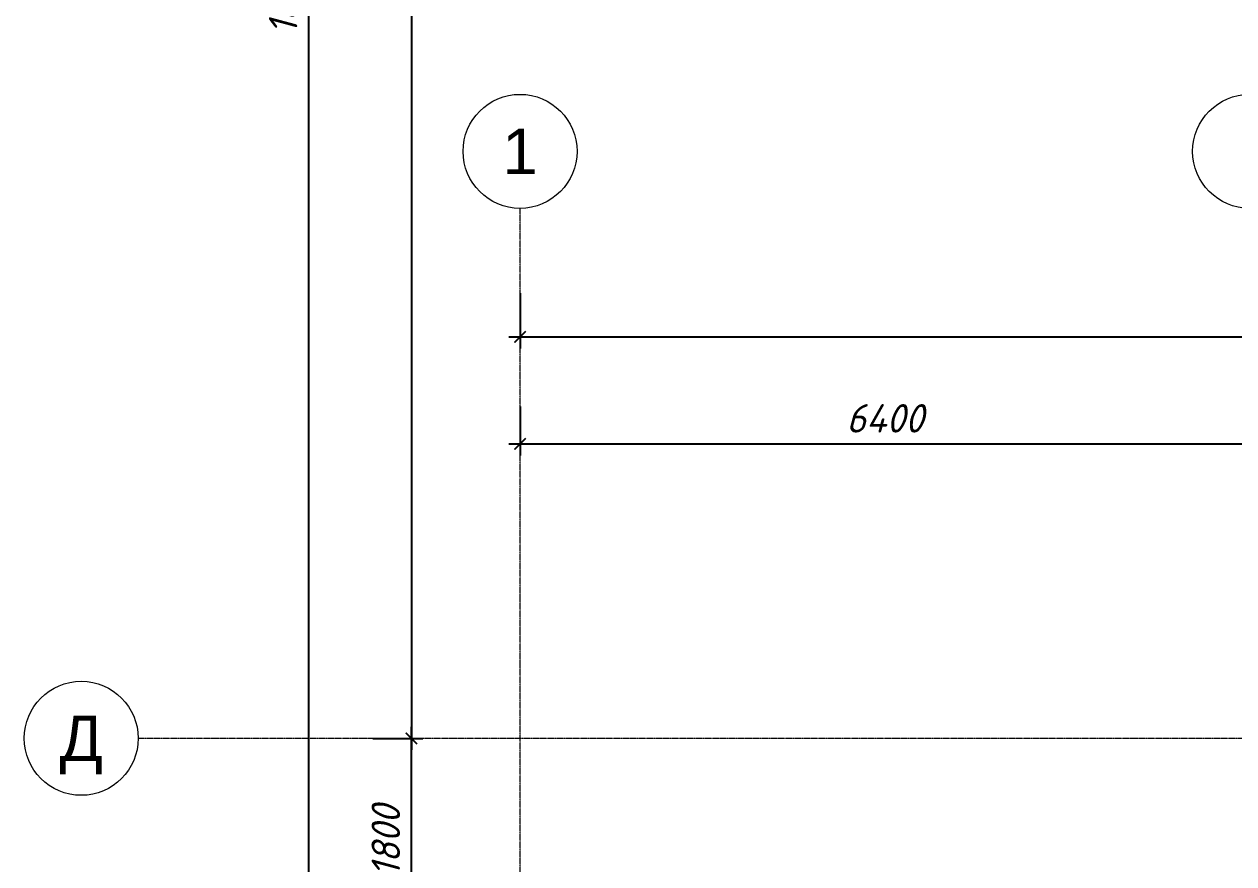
# Model space of a CAD drawing. Header units: millimetres. Extents: x 0 to 168960, y -92093 to 443706.
# Drawn here: x 844 to 11455, y 220602 to 227969 of the extents above; entities that cross this region are included whole.
import ezdxf
from ezdxf.enums import TextEntityAlignment as Align

# ---------------------------------------------------------------- set-up
doc = ezdxf.new("R2010")
doc.units = ezdxf.units.MM
doc.linetypes.add('осевая', pattern=[50.8, 31.75, -6.35, 6.35, -6.35])
doc.layers.add('_0', color=7, linetype='Continuous', lineweight=15)
doc.styles.get("Standard").update_dxf_attribs({"font": 'arial.ttf'})
doc.styles.add('Текст_М100', font='GOST_Common Italic.ttf', dxfattribs={"height": 250})
doc.dimstyles.new('Размеры_М100', dxfattribs={"dimtxt": 250, "dimasz": 100, "dimexe": 100, "dimexo": 100, "dimgap": 100, "dimtad": 1, "dimrnd": 5, "dimtxsty": 'Текст_М100', "dimblk": 'ARCHTICK', "dimcen": 250, "dimdle": 100, "dimadec": 0, "dimazin": 2, "dimtfac": 1, "dimtmove": 1, "dimatfit": 3, "dimfxl": 1, "dimarcsym": 0})

# ---------------------------------------------------------------- blocks, each defined once
blk = doc.blocks.new('_ArchTick')
at = {"color": 8, "linetype": 'ByBlock', "const_width": 0.15}
blk.add_lwpolyline([(-0.5, -0.5), (0.5, 0.5)], dxfattribs=at)
blk = doc.blocks.new('*D142')
at = {"layer": '_0', "color": 8, "lineweight": -2, "ltscale": 100, "transparency": 16777216}
for p, q in [((4241, 219803), (4241, 221803)), ((3903, 221703), (4341, 221703)), ((3903, 219903), (4341, 219903))]:
    blk.add_line(p, q, dxfattribs=at)
at = {"layer": 'Defpoints', "color": 0, "ltscale": 100, "transparency": 16777216}
for p in [(3803, 221703), (4241, 221703), (3803, 219903)]:
    blk.add_point(p, dxfattribs=at)
at = {"layer": '_0', "color": 8, "lineweight": -2, "ltscale": 100, "transparency": 16777216, "xscale": 100, "yscale": 100, "zscale": 100}
for p, rotation in [((4241, 221703), 90), ((4241, 219903), 270)]:
    blk.add_blockref('_ArchTick', p, dxfattribs=dict(at, rotation=rotation))
at = {"layer": '_0', "color": 8, "ltscale": 100, "transparency": 16777216, "insert": (4016, 220803), "char_height": 250, "attachment_point": 5, "rotation": 90, "style": 'Текст_М100'}
blk.add_mtext('1800', dxfattribs=at)
blk = doc.blocks.new('*D146')
at = {"layer": '_0', "color": 8, "lineweight": -2, "ltscale": 100, "transparency": 16777216}
for p, q in [((3341, 219803), (3341, 236753)), ((2544, 236653), (3441, 236653)), ((2544, 219903), (3441, 219903))]:
    blk.add_line(p, q, dxfattribs=at)
at = {"layer": 'Defpoints', "color": 0, "ltscale": 100, "transparency": 16777216}
for p in [(2444, 236653), (3341, 236653), (2444, 219903)]:
    blk.add_point(p, dxfattribs=at)
at = {"layer": '_0', "color": 8, "lineweight": -2, "ltscale": 100, "transparency": 16777216, "xscale": 100, "yscale": 100, "zscale": 100}
for p, rotation in [((3341, 236653), 90), ((3341, 219903), 270)]:
    blk.add_blockref('_ArchTick', p, dxfattribs=dict(at, rotation=rotation))
at = {"layer": '_0', "color": 8, "ltscale": 100, "transparency": 16777216, "insert": (3115, 228278), "char_height": 250, "attachment_point": 5, "rotation": 90, "style": 'Текст_М100'}
blk.add_mtext('16750', dxfattribs=at)
blk = doc.blocks.new('*D148')
at = {"layer": '_0', "color": 8, "lineweight": -2, "ltscale": 100, "transparency": 16777216}
for p, q in [((4241, 236753), (4241, 221603)), ((3822, 236653), (4341, 236653)), ((3903, 221703), (4341, 221703))]:
    blk.add_line(p, q, dxfattribs=at)
at = {"layer": 'Defpoints', "color": 0, "ltscale": 100, "transparency": 16777216}
for p in [(3722, 236653), (3803, 221703), (4241, 221703)]:
    blk.add_point(p, dxfattribs=at)
at = {"layer": '_0', "color": 8, "lineweight": -2, "ltscale": 100, "transparency": 16777216, "xscale": 100, "yscale": 100, "zscale": 100}
for p, rotation in [((4241, 236653), 90), ((4241, 221703), 270)]:
    blk.add_blockref('_ArchTick', p, dxfattribs=dict(at, rotation=rotation))
at = {"layer": '_0', "color": 8, "ltscale": 100, "transparency": 16777216, "insert": (4016, 229178), "char_height": 250, "attachment_point": 5, "rotation": 90, "style": 'Текст_М100'}
blk.add_mtext('14950', dxfattribs=at)
blk = doc.blocks.new('*D159')
at = {"layer": '_0', "color": 8, "lineweight": -2, "ltscale": 100, "transparency": 16777216}
for p, q in [((5194, 225609), (5194, 225125)), ((73194, 225609), (73194, 225125)), ((5094, 225225), (73294, 225225))]:
    blk.add_line(p, q, dxfattribs=at)
at = {"layer": 'Defpoints', "color": 0, "ltscale": 100, "transparency": 16777216}
for p in [(5194, 225709), (73194, 225709), (73194, 225225)]:
    blk.add_point(p, dxfattribs=at)
at = {"layer": '_0', "color": 8, "lineweight": -2, "ltscale": 100, "transparency": 16777216, "xscale": 100, "yscale": 100, "zscale": 100, "rotation": 180}
blk.add_blockref('_ArchTick', (5194, 225225), dxfattribs=at)
at = {"layer": '_0', "color": 8, "lineweight": -2, "ltscale": 100, "transparency": 16777216, "xscale": 100, "yscale": 100, "zscale": 100}
blk.add_blockref('_ArchTick', (73194, 225225), dxfattribs=at)
at = {"layer": '_0', "color": 8, "ltscale": 100, "transparency": 16777216, "insert": (39194, 225450), "char_height": 250, "attachment_point": 5, "style": 'Текст_М100'}
blk.add_mtext('68000', dxfattribs=at)
blk = doc.blocks.new('*D160')
at = {"layer": '_0', "color": 8, "lineweight": -2, "ltscale": 100, "transparency": 16777216}
for p, q in [((5194, 224616), (5194, 224186)), ((11594, 224616), (11594, 224186)), ((5094, 224286), (11694, 224286))]:
    blk.add_line(p, q, dxfattribs=at)
at = {"layer": 'Defpoints', "color": 0, "ltscale": 100, "transparency": 16777216}
for p in [(5194, 224716), (11594, 224716), (11594, 224286)]:
    blk.add_point(p, dxfattribs=at)
at = {"layer": '_0', "color": 8, "lineweight": -2, "ltscale": 100, "transparency": 16777216, "xscale": 100, "yscale": 100, "zscale": 100, "rotation": 180}
blk.add_blockref('_ArchTick', (5194, 224286), dxfattribs=at)
at = {"layer": '_0', "color": 8, "lineweight": -2, "ltscale": 100, "transparency": 16777216, "xscale": 100, "yscale": 100, "zscale": 100}
blk.add_blockref('_ArchTick', (11594, 224286), dxfattribs=at)
at = {"layer": '_0', "color": 8, "ltscale": 100, "transparency": 16777216, "insert": (8394, 224511), "char_height": 250, "attachment_point": 5, "style": 'Текст_М100'}
blk.add_mtext('6400', dxfattribs=at)

msp = doc.modelspace()

# ---------------------------------------------------------------- linework, layer by layer
at = {"layer": '_0', "linetype": 'осевая', "ltscale": 0.3}
for p, q in [((5193.71, 201366.661), (5193.71, 226353.426)), ((1843.71, 221703.426), (74501.818, 221703.426))]:
    msp.add_line(p, q, dxfattribs=at)
at = {"layer": '_0', "ltscale": 100}
for centre in [(5193.71, 226853.426), (11593.71, 226853.426), (1343.71, 221703.426)]:
    msp.add_circle(centre, 500, dxfattribs=at)

# ---------------------------------------------------------------- texts
for s, p in [('1', (5193.71, 226853.426)), ('Д', (1343.71, 221703.426))]:
    msp.add_text(s, height=400, dxfattribs=at).set_placement(p, align=Align.MIDDLE_CENTER)

# ---------------------------------------------------------------- dimensions: what is measured, and where the dimension line sits
for base, p1, p2, picture, middle in [((3341.377, 236653.426), (2443.71, 219903.426), (2443.71, 236653.426), '*D146', (3114.767, 228278.426)), ((4241.381, 221703.426), (3721.674, 236653.426), (3803.335, 221703.426), '*D148', (4016.381, 229178.426)), ((4241.381, 221703.426), (3803.335, 219903.426), (3803.335, 221703.426), '*D142', (4016.381, 220803.426))]:
    dim = msp.add_linear_dim(base=base, p1=p1, p2=p2, angle=90, dimstyle='Размеры_М100', override={"dimclrd": 8, "dimclre": 8, "dimclrt": 8}, dxfattribs=at)
    dim.commit()
    dim.dimension.update_dxf_attribs({"geometry": picture, "text_midpoint": middle})
for base, p1, p2, picture, middle in [((73193.71, 225225.272), (5193.71, 225708.563), (73193.71, 225708.563), '*D159', (39193.71, 225450.272)), ((11593.71, 224285.703), (5193.71, 224715.559), (11593.71, 224715.559), '*D160', (8393.71, 224510.703))]:
    dim = msp.add_linear_dim(base=base, p1=p1, p2=p2, dimstyle='Размеры_М100', override={"dimclrd": 8, "dimclre": 8, "dimclrt": 8}, dxfattribs=at)
    dim.commit()
    dim.dimension.update_dxf_attribs({"geometry": picture, "text_midpoint": middle})

doc.saveas('drawing.dxf')
